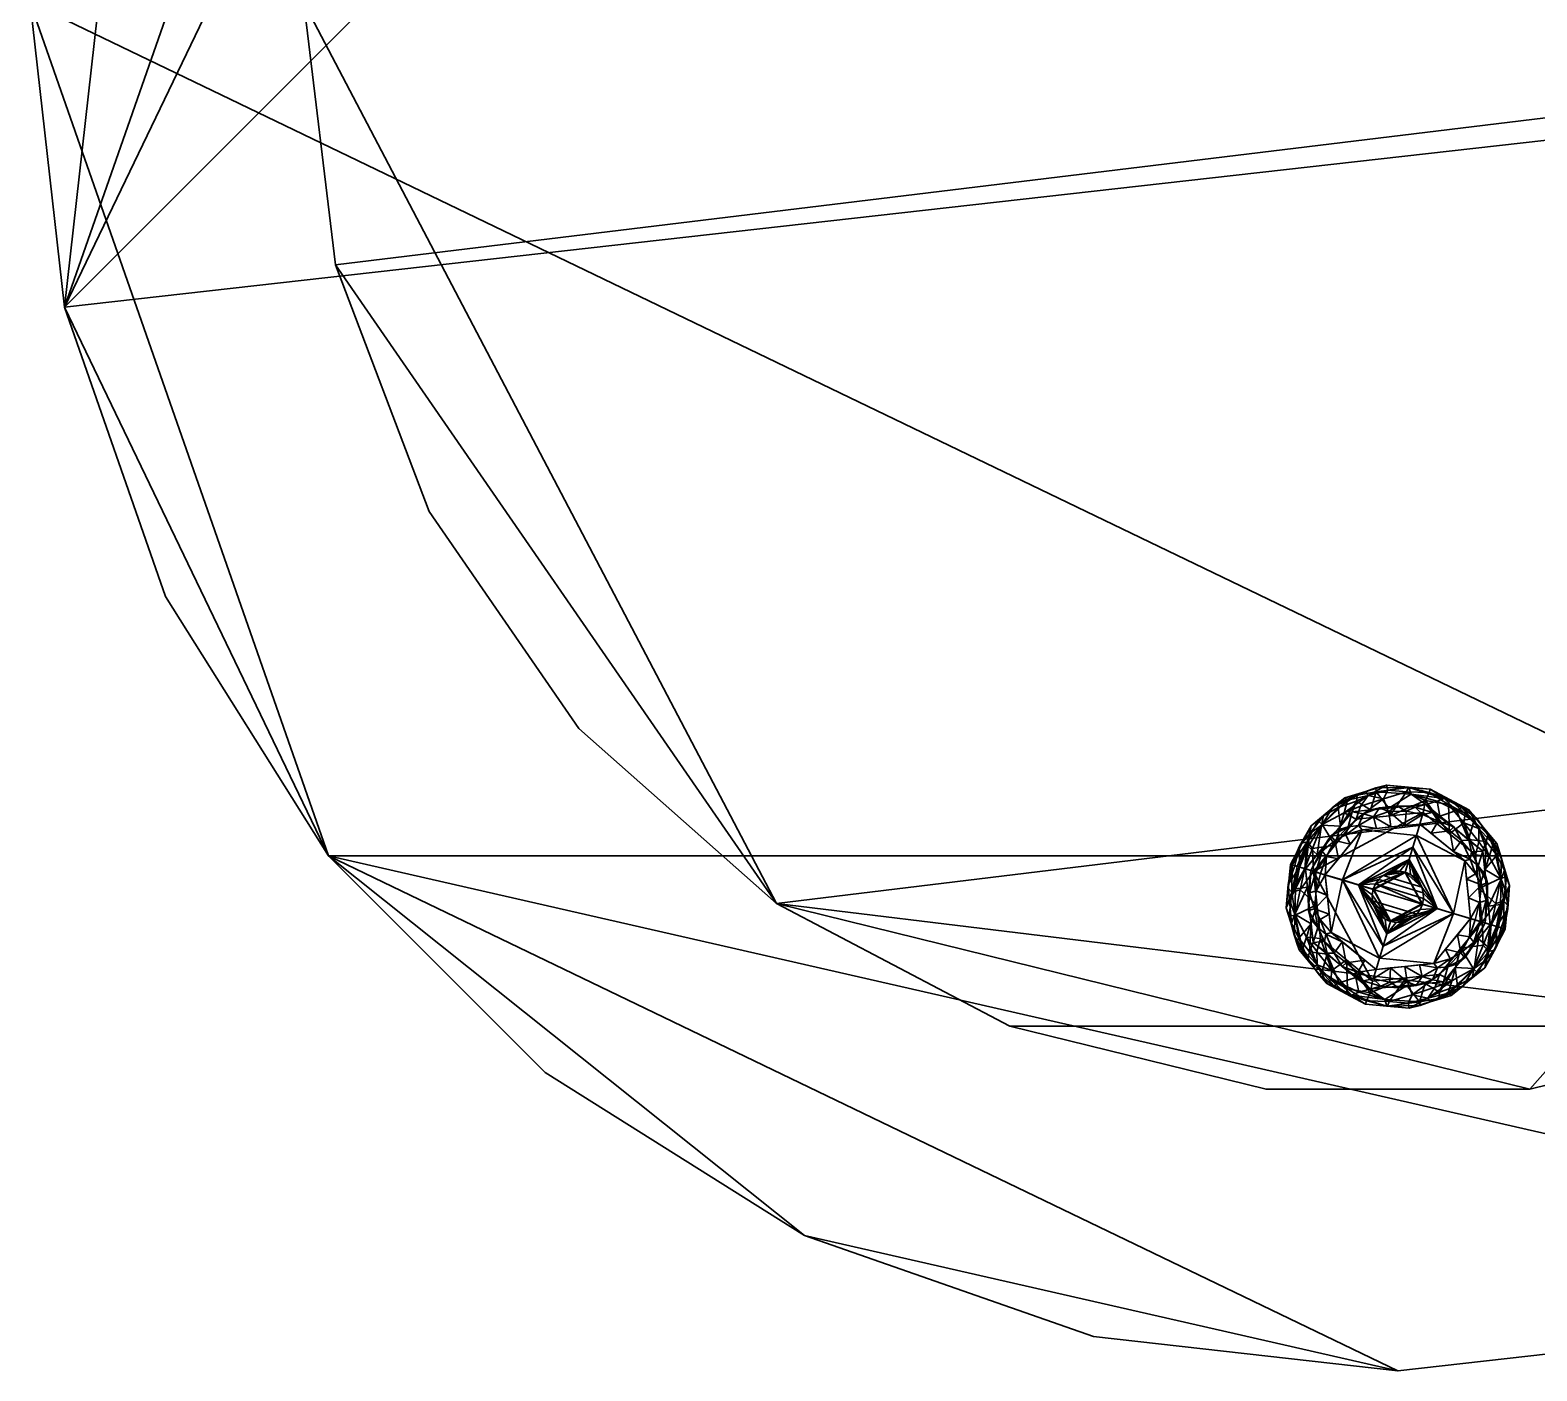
# Model space of a CAD drawing. Header units: millimetres. Extents: x -250 to 250, y -250 to 250.
# Drawn here: x -250 to 25.4, y -250 to -5 of the extents above; entities that cross this region are included whole.
import ezdxf

# ---------------------------------------------------------------- set-up
doc = ezdxf.new("R2010")
doc.units = ezdxf.units.MM
doc.layers.add('I-FURN-PNLS', color=7, linetype='Continuous', lineweight=30)

msp = doc.modelspace()

# ---------------------------------------------------------------- meshes
at = {"layer": 'I-FURN-PNLS', "color": 253, "true_color": 0xbca791}
mesh = msp.add_polyface(dxfattribs=at)
corners = [(-250, 0, 600.09), (-243.73, -55.63, 600.09), (-225.24, -108.47, 600.09), (-195.46, -155.87, 600.09), (-155.87, -195.46, 600.09), (-108.47, -225.24, 600.09), (-55.63, -243.73, 600.09), (0, -250, 600.09), (55.63, -243.73, 600.09), (108.47, -225.24, 600.09), (155.87, -195.46, 600.09), (195.46, -155.87, 600.09), (225.24, -108.47, 600.09), (243.73, -55.63, 600.09), (250, 0, 600.09), (243.73, 55.63, 600.09), (225.24, 108.47, 600.09), (195.46, 155.87, 600.09), (155.87, 195.46, 600.09), (108.47, 225.24, 600.09), (55.63, 243.73, 600.09), (0, 250, 600.09), (-55.63, 243.73, 600.09), (-108.47, 225.24, 600.09), (-155.87, 195.46, 600.09), (-195.46, 155.87, 600.09), (-225.24, 108.47, 600.09), (-243.73, 55.63, 600.09)]
mesh.append_faces([[corners[k] for k in face] for face in [(26, 1, 24, 25), (24, 1, 23)]], dxfattribs={"vtx0": -1, "vtx1": -1, "color": 253})
mesh.append_faces([[corners[k] for k in face] for face in [(3, 11, 14, 1)]], dxfattribs={"vtx0": -1, "vtx1": -1, "vtx2": -1, "vtx3": -1, "color": 253})
mesh.append_faces([[corners[k] for k in face] for face in [(23, 1, 20, 21)]], dxfattribs={"vtx0": -1, "vtx1": -1, "vtx3": -1, "color": 253})
mesh.append_faces([[corners[k] for k in face] for face in [(1, 14, 15, 20)]], dxfattribs={"vtx0": -1, "vtx2": -1, "vtx3": -1, "color": 253})
mesh.append_faces([[corners[k] for k in face] for face in [(3, 9, 10, 11)]], dxfattribs={"vtx0": -1, "vtx3": -1, "color": 253})
mesh.append_faces([[corners[k] for k in face] for face in [(4, 5, 3)]], dxfattribs={"vtx1": -1, "color": 253})
mesh.append_faces([[corners[k] for k in face] for face in [(12, 13, 14, 11), (1, 2, 3), (18, 19, 20, 17), (21, 22, 23)]], dxfattribs={"vtx2": -1, "color": 253})
mesh.append_faces([[corners[k] for k in face] for face in [(7, 8, 9, 3), (5, 6, 7, 3), (15, 16, 17, 20)]], dxfattribs={"vtx2": -1, "vtx3": -1, "color": 253})
mesh.append_faces([[corners[k] for k in face] for face in [(26, 27, 0, 1)]], dxfattribs={"vtx3": -1, "color": 253})
mesh = msp.add_polyface(dxfattribs=at)
corners = [(-250, 0, 575.09), (-243.73, 55.63, 575.09), (-225.24, 108.47, 575.09), (-195.46, 155.87, 575.09), (-155.87, 195.46, 575.09), (-108.47, 225.24, 575.09), (-55.63, 243.73, 575.09), (0, 250, 575.09), (55.63, 243.73, 575.09), (108.47, 225.24, 575.09), (155.87, 195.46, 575.09), (195.46, 155.87, 575.09), (225.24, 108.47, 575.09), (243.73, 55.63, 575.09), (250, 0, 575.09), (243.73, -55.63, 575.09), (225.24, -108.47, 575.09), (195.46, -155.87, 575.09), (155.87, -195.46, 575.09), (108.47, -225.24, 575.09), (55.63, -243.73, 575.09), (0, -250, 575.09), (-55.63, -243.73, 575.09), (-108.47, -225.24, 575.09), (-155.87, -195.46, 575.09), (-195.46, -155.87, 575.09), (-225.24, -108.47, 575.09), (-243.73, -55.63, 575.09)]
mesh.append_faces([[corners[k] for k in face] for face in [(11, 8, 9, 10)]], dxfattribs={"vtx0": -1, "color": 253})
mesh.append_faces([[corners[k] for k in face] for face in [(8, 13, 0, 2)]], dxfattribs={"vtx0": -1, "vtx1": -1, "vtx2": -1, "vtx3": -1, "color": 253})
mesh.append_faces([[corners[k] for k in face] for face in [(25, 0, 18, 19)]], dxfattribs={"vtx0": -1, "vtx1": -1, "vtx3": -1, "color": 253})
mesh.append_faces([[corners[k] for k in face] for face in [(5, 7, 8, 4)]], dxfattribs={"vtx0": -1, "vtx2": -1, "color": 253})
mesh.append_faces([[corners[k] for k in face] for face in [(13, 14, 0)]], dxfattribs={"vtx1": -1, "vtx2": -1, "color": 253})
mesh.append_faces([[corners[k] for k in face] for face in [(17, 18, 0, 14)]], dxfattribs={"vtx1": -1, "vtx2": -1, "vtx3": -1, "color": 253})
mesh.append_faces([[corners[k] for k in face] for face in [(5, 6, 7), (0, 1, 2), (26, 27, 0, 25), (21, 22, 23)]], dxfattribs={"vtx2": -1, "color": 253})
mesh.append_faces([[corners[k] for k in face] for face in [(11, 12, 13, 8), (2, 3, 4, 8), (19, 20, 21, 25), (23, 24, 25, 21)]], dxfattribs={"vtx2": -1, "vtx3": -1, "color": 253})
mesh.append_faces([[corners[k] for k in face] for face in [(14, 15, 16, 17)]], dxfattribs={"vtx3": -1, "color": 253})
at = {"layer": 'I-FURN-PNLS', "color": 250, "true_color": 0x1d1d1d}
mesh = msp.add_polyface(dxfattribs=at)
corners = [(-200, 0, 23.84), (-194.19, -47.86, 23.84), (-177.09, -92.94, 23.84), (-149.7, -132.62, 23.84), (-113.61, -164.6, 23.84), (-70.92, -187, 23.84), (-24.11, -198.54, 23.84), (24.11, -198.54, 23.84), (70.92, -187, 23.84), (113.61, -164.6, 23.84), (149.7, -132.62, 23.84), (177.09, -92.94, 23.84), (194.19, -47.86, 23.84), (200, 0, 23.84), (194.19, 47.86, 23.84), (177.09, 92.94, 23.84), (149.7, 132.62, 23.84), (113.61, 164.6, 23.84), (70.92, 187, 23.84), (24.11, 198.54, 23.84), (-24.11, 198.54, 23.84), (-70.92, 187, 23.84), (-113.61, 164.6, 23.84), (-149.7, 132.62, 23.84), (-177.09, 92.94, 23.84), (-194.19, 47.86, 23.84)]
mesh.append_faces([[corners[k] for k in face] for face in [(14, 0, 13)]], dxfattribs={"vtx0": -1, "vtx1": -1, "color": 250})
mesh.append_faces([[corners[k] for k in face] for face in [(4, 10, 13, 0), (0, 14, 17, 23)]], dxfattribs={"vtx0": -1, "vtx1": -1, "vtx2": -1, "vtx3": -1, "color": 250})
mesh.append_faces([[corners[k] for k in face] for face in [(8, 4, 5), (4, 0, 1), (17, 20, 21)]], dxfattribs={"vtx0": -1, "vtx2": -1, "color": 250})
mesh.append_faces([[corners[k] for k in face] for face in [(3, 4, 1, 2)]], dxfattribs={"vtx1": -1, "color": 250})
mesh.append_faces([[corners[k] for k in face] for face in [(11, 12, 13, 10), (24, 25, 0, 23)]], dxfattribs={"vtx2": -1, "color": 250})
mesh.append_faces([[corners[k] for k in face] for face in [(8, 9, 10, 4), (21, 22, 23, 17)]], dxfattribs={"vtx2": -1, "vtx3": -1, "color": 250})
mesh.append_faces([[corners[k] for k in face] for face in [(5, 6, 7, 8), (14, 15, 16, 17), (17, 18, 19, 20)]], dxfattribs={"vtx3": -1, "color": 250})
mesh = msp.add_polyface(dxfattribs=at)
corners = [(-200, 0, 13.84), (-194.19, 47.86, 13.84), (-177.09, 92.94, 13.84), (-149.7, 132.62, 13.84), (-113.61, 164.6, 13.84), (-70.92, 187, 13.84), (-24.11, 198.54, 13.84), (24.11, 198.54, 13.84), (70.92, 187, 13.84), (113.61, 164.6, 13.84), (149.7, 132.62, 13.84), (177.09, 92.94, 13.84), (194.19, 47.86, 13.84), (200, 0, 13.84), (194.19, -47.86, 13.84), (177.09, -92.94, 13.84), (149.7, -132.62, 13.84), (113.61, -164.6, 13.84), (70.92, -187, 13.84), (24.11, -198.54, 13.84), (-24.11, -198.54, 13.84), (-70.92, -187, 13.84), (-113.61, -164.6, 13.84), (-149.7, -132.62, 13.84), (-177.09, -92.94, 13.84), (-194.19, -47.86, 13.84)]
mesh.append_faces([[corners[k] for k in face] for face in [(5, 3, 4)]], dxfattribs={"vtx0": -1, "color": 250})
mesh.append_faces([[corners[k] for k in face] for face in [(9, 12, 0, 3), (19, 22, 25, 13)]], dxfattribs={"vtx0": -1, "vtx1": -1, "vtx2": -1, "vtx3": -1, "color": 250})
mesh.append_faces([[corners[k] for k in face] for face in [(0, 12, 13, 25), (13, 18, 19)]], dxfattribs={"vtx0": -1, "vtx2": -1, "color": 250})
mesh.append_faces([[corners[k] for k in face] for face in [(2, 3, 0, 1)]], dxfattribs={"vtx1": -1, "color": 250})
mesh.append_faces([[corners[k] for k in face] for face in [(5, 6, 9, 3)]], dxfattribs={"vtx1": -1, "vtx2": -1, "vtx3": -1, "color": 250})
mesh.append_faces([[corners[k] for k in face] for face in [(7, 8, 9, 6), (10, 11, 12, 9), (23, 24, 25, 22)]], dxfattribs={"vtx2": -1, "color": 250})
mesh.append_faces([[corners[k] for k in face] for face in [(16, 17, 18, 13)]], dxfattribs={"vtx2": -1, "vtx3": -1, "color": 250})
mesh.append_faces([[corners[k] for k in face] for face in [(13, 14, 15, 16), (19, 20, 21, 22)]], dxfattribs={"vtx3": -1, "color": 250})
at = {"layer": 'I-FURN-PNLS', "color": 253, "true_color": 0xbca791}
mesh = msp.add_polyface(dxfattribs=at)
corners = [(250, 0, 600.09), (243.73, -55.63, 600.09), (225.24, -108.47, 600.09), (195.46, -155.87, 600.09), (155.87, -195.46, 600.09), (108.47, -225.24, 600.09), (55.63, -243.73, 600.09), (0, -250, 600.09), (-55.63, -243.73, 600.09), (-108.47, -225.24, 600.09), (-155.87, -195.46, 600.09), (-195.46, -155.87, 600.09), (-225.24, -108.47, 600.09), (-243.73, -55.63, 600.09), (-250, 0, 600.09), (-250, 0, 575.09), (-243.73, -55.63, 575.09), (-225.24, -108.47, 575.09), (-195.46, -155.87, 575.09), (-155.87, -195.46, 575.09), (-108.47, -225.24, 575.09), (-55.63, -243.73, 575.09), (0, -250, 575.09), (55.63, -243.73, 575.09), (108.47, -225.24, 575.09), (155.87, -195.46, 575.09), (195.46, -155.87, 575.09), (225.24, -108.47, 575.09), (243.73, -55.63, 575.09), (250, 0, 575.09)]
mesh.append_faces([[corners[k] for k in face] for face in [(1, 28, 29, 0)]], dxfattribs={"vtx0": -1, "color": 253})
mesh.append_faces([[corners[k] for k in face] for face in [(2, 27, 28, 1), (3, 26, 27, 2), (4, 25, 26, 3)]], dxfattribs={"vtx0": -1, "vtx2": -1, "color": 253})
mesh.append_faces([[corners[k] for k in face] for face in [(15, 16, 13, 14)]], dxfattribs={"vtx1": -1, "color": 253})
mesh.append_faces([[corners[k] for k in face] for face in [(16, 17, 12, 13), (18, 19, 10, 11), (19, 20, 9, 10), (17, 18, 11, 12), (20, 21, 8, 9), (7, 8, 21, 22), (22, 23, 6, 7), (4, 5, 24, 25), (5, 6, 23, 24)]], dxfattribs={"vtx1": -1, "vtx3": -1, "color": 253})
at = {"layer": 'I-FURN-PNLS', "color": 250, "true_color": 0x1d1d1d}
mesh = msp.add_polyface(dxfattribs=at)
corners = [(200, 0, 23.84), (194.19, -47.86, 23.84), (177.09, -92.94, 23.84), (149.7, -132.62, 23.84), (113.61, -164.6, 23.84), (70.92, -187, 23.84), (24.11, -198.54, 23.84), (-24.11, -198.54, 23.84), (-70.92, -187, 23.84), (-113.61, -164.6, 23.84), (-149.7, -132.62, 23.84), (-177.09, -92.94, 23.84), (-194.19, -47.86, 23.84), (-200, 0, 23.84), (-200, 0, 13.84), (-194.19, -47.86, 13.84), (-177.09, -92.94, 13.84), (-149.7, -132.62, 13.84), (-113.61, -164.6, 13.84), (-70.92, -187, 13.84), (-24.11, -198.54, 13.84), (24.11, -198.54, 13.84), (70.92, -187, 13.84), (113.61, -164.6, 13.84), (149.7, -132.62, 13.84), (177.09, -92.94, 13.84), (194.19, -47.86, 13.84), (200, 0, 13.84)]
mesh.append_faces([[corners[k] for k in face] for face in [(1, 26, 27, 0)]], dxfattribs={"vtx0": -1, "color": 250})
mesh.append_faces([[corners[k] for k in face] for face in [(14, 15, 12, 13)]], dxfattribs={"vtx1": -1, "color": 250})
mesh.append_faces([[corners[k] for k in face] for face in [(15, 16, 11, 12), (17, 18, 9, 10), (18, 19, 8, 9), (16, 17, 10, 11), (19, 20, 7, 8), (6, 7, 20, 21), (21, 22, 5, 6), (22, 23, 4, 5), (25, 26, 1, 2), (23, 24, 3, 4), (24, 25, 2, 3)]], dxfattribs={"vtx1": -1, "vtx3": -1, "color": 250})
at = {"layer": 'I-FURN-PNLS', "color": 250, "true_color": 0x191919}
mesh = msp.add_polyface(dxfattribs=at)
corners = [(-15.42, -158.72, -0.13), (-17.03, -158.23, 0.2), (-18.4, -157.82, 1.16), (-19.31, -157.55, 2.58), (-19.63, -157.45, 4.27), (-15.88, -150.39, 4.27), (-9.71, -145.3, 4.27), (-2.06, -142.96, 4.27), (5.91, -143.73, 4.27), (12.97, -147.48, 4.27), (18.06, -153.65, 4.27), (20.4, -161.3, 4.27), (19.63, -169.26, 4.27), (19.31, -169.17, 2.58), (18.4, -168.89, 1.16), (17.03, -168.48, 0.2), (15.42, -167.99, -0.13), (14.18, -155.73, -0.13), (4.64, -147.94, -0.13), (-7.62, -149.18, -0.13), (-13.82, -150.18, 1.04), (18.8, -159.99, 1.04), (-17.58, -153.59, 4.27), (20.05, -164.91, 4.27), (-16.61, -153.34, 1.35), (19.38, -164.17, 1.35), (1.59, -144.21, 1.16), (9.24, -146.51, 1.16), (-5.45, -144.83, 1.26), (14.77, -150.91, 1.26), (-15.61, -154.54, 0.27), (-11.52, -153.95, -0.13), (17.89, -164.61, 0.27), (14.8, -161.86, -0.13), (-9.85, -148.01, 0.42), (-9.21, -145.72, 2.04), (-12.79, -147.84, 4.27), (-14.61, -149.44, 2.61), (-5.88, -144.13, 4.27), (-11.95, -147.07, 2.66), (16.68, -156, 0.42), (17.41, -153.73, 2.04), (19.23, -157.48, 4.27), (19.86, -159.81, 2.61), (15.51, -150.57, 4.27), (18.95, -156.37, 2.66), (-1.49, -148.56, -0.13), (9.41, -151.84, -0.13), (1.92, -143.34, 4.27), (9.44, -145.6, 4.27), (5.73, -144.31, 2.03), (5.05, -145.79, 0.44), (-6.82, -146.82, 0.25), (-2.63, -145.45, 0.35), (-1.86, -143.9, 1.53), (14.81, -153.33, 0.25), (12.07, -149.87, 0.35), (12.28, -148.16, 1.53)]
mesh.append_faces([[corners[k] for k in face] for face in [(5, 24, 22), (8, 50, 48), (1, 30, 0), (47, 56, 17), (17, 40, 33), (36, 37, 5), (7, 28, 38), (42, 45, 10), (46, 51, 18), (49, 50, 8), (9, 57, 49)]], dxfattribs={"vtx0": -1, "vtx1": -1, "color": 250})
mesh.append_faces([[corners[k] for k in face] for face in [(29, 44, 41), (32, 21, 25), (42, 43, 45), (24, 30, 1), (28, 34, 35), (27, 51, 50), (3, 22, 24), (30, 24, 20), (40, 29, 41), (37, 20, 24), (27, 47, 51), (19, 34, 52), (32, 33, 21), (23, 13, 25), (17, 56, 55), (50, 49, 27), (35, 38, 28), (30, 20, 31), (27, 49, 57), (25, 15, 32), (43, 21, 45), (28, 53, 52), (34, 20, 35), (53, 28, 54), (40, 17, 55), (34, 31, 20), (37, 39, 20), (39, 37, 36), (5, 37, 24), (35, 20, 39), (35, 39, 6), (40, 21, 33), (40, 41, 21), (11, 25, 43), (10, 45, 41), (21, 43, 25), (41, 45, 21), (52, 53, 19), (26, 48, 50), (57, 56, 27), (26, 50, 51), (26, 51, 46), (52, 34, 28), (53, 26, 46), (26, 53, 54), (26, 54, 48), (54, 28, 7), (55, 29, 40), (56, 29, 55), (29, 56, 57), (56, 47, 27), (57, 9, 29)]], dxfattribs={"vtx0": -1, "vtx1": -1, "vtx2": -1, "color": 250})
mesh.append_faces([[corners[k] for k in face] for face in [(25, 14, 15), (32, 15, 16), (39, 36, 6), (32, 16, 33), (35, 6, 38), (29, 9, 44)]], dxfattribs={"vtx0": -1, "vtx2": -1, "color": 250})
mesh.append_faces([[corners[k] for k in face] for face in [(2, 3, 24), (13, 14, 25), (7, 48, 54), (1, 2, 24), (11, 23, 25), (31, 0, 30), (19, 31, 34), (42, 11, 43), (44, 10, 41), (47, 18, 51), (46, 19, 53)]], dxfattribs={"vtx1": -1, "vtx2": -1, "color": 250})
mesh.append_faces([[corners[k] for k in face] for face in [(23, 12, 13), (3, 4, 22)]], dxfattribs={"vtx2": -1, "color": 250})
mesh = msp.add_polyface(dxfattribs=at)
corners = [(-19.63, -157.45, 4.27), (-19.44, -157.51, 5.59), (-18.87, -157.68, 6.78), (-17.99, -157.94, 7.75), (-16.88, -158.28, 8.39), (-8.34, -147.83, 8.39), (5.08, -146.48, 8.39), (15.52, -155.01, 8.39), (16.88, -168.43, 8.39), (17.99, -168.77, 7.75), (18.87, -169.03, 6.78), (19.44, -169.2, 5.59), (19.63, -169.26, 4.27), (20.4, -161.3, 4.27), (18.06, -153.65, 4.27), (12.97, -147.48, 4.27), (5.91, -143.73, 4.27), (-2.06, -142.96, 4.27), (-9.71, -145.3, 4.27), (-15.88, -150.39, 4.27), (-12.61, -153.06, 8.39), (16.2, -161.72, 8.39), (-16.13, -151.83, 6.6), (19.81, -162.65, 6.6), (-17.58, -153.59, 4.27), (20.05, -164.91, 4.27), (-17.96, -154.14, 5.9), (20.06, -165.58, 5.9), (-10.91, -147.04, 6.9), (18.1, -155.77, 6.9), (-16.41, -154.2, 7.75), (-13.96, -150.27, 7.45), (18.74, -164.78, 7.75), (18.86, -160.14, 7.45), (-3.97, -144.17, 6.94), (13.89, -149.54, 6.94), (-13.58, -148.6, 6.19), (19.47, -158.54, 6.19), (-10.87, -146.22, 5.61), (-5.88, -144.13, 4.27), (-7.45, -144.77, 6.26), (-12.79, -147.84, 4.27), (-7.57, -145.91, 7.56), (18.52, -155.06, 5.61), (15.51, -150.57, 4.27), (16.47, -151.97, 6.26), (19.23, -157.48, 4.27), (16.14, -153.29, 7.55), (15.86, -158.37, 8.39), (-4.05, -143.47, 5.59), (2, -143.38, 6.15), (8.45, -145.4, 6.58), (14.35, -149, 5.59), (9.44, -145.6, 4.27), (11.67, -147.06, 6.22), (-1.63, -147.16, 8.39), (-4.99, -147.49, 8.39), (10.3, -150.75, 8.39), (10.72, -147.63, 7.55), (12.91, -152.88, 8.39), (7.16, -145.92, 7.71), (2.42, -144.6, 7.65), (7.69, -148.61, 8.39), (-14.74, -155.67, 8.39), (16.54, -165.08, 8.39), (-10.48, -150.44, 8.39), (1.92, -143.34, 4.27), (1.72, -146.82, 8.39)]
mesh.append_faces([[corners[k] for k in face] for face in [(4, 30, 3), (10, 27, 9), (24, 26, 19), (2, 26, 1), (53, 54, 15), (19, 36, 41), (44, 45, 14), (15, 52, 44), (55, 34, 56)]], dxfattribs={"vtx0": -1, "vtx1": -1, "color": 250})
mesh.append_faces([[corners[k] for k in face] for face in [(23, 27, 13), (19, 26, 22), (26, 24, 1), (22, 30, 31), (36, 31, 28), (42, 40, 28), (40, 38, 28), (49, 34, 50), (27, 11, 25), (43, 45, 29), (33, 23, 37), (3, 30, 22), (32, 23, 33), (45, 47, 29), (28, 38, 36), (26, 3, 22), (23, 9, 27), (23, 32, 9), (30, 63, 31), (31, 36, 22), (37, 46, 43), (28, 65, 42), (47, 45, 35), (37, 29, 33), (64, 32, 33), (47, 48, 29), (49, 50, 17), (51, 50, 61), (16, 50, 51), (36, 19, 22), (38, 41, 36), (29, 37, 43), (37, 23, 13), (54, 51, 58), (40, 42, 34), (38, 40, 18), (49, 40, 34), (52, 45, 44), (35, 45, 52), (14, 45, 43), (29, 48, 33), (51, 60, 58), (40, 49, 39), (52, 15, 54), (60, 51, 61), (54, 58, 35), (42, 56, 34), (35, 52, 54), (51, 54, 53), (50, 34, 61), (59, 47, 35), (60, 62, 58), (59, 35, 58), (61, 6, 60), (55, 61, 34), (28, 31, 65)]], dxfattribs={"vtx0": -1, "vtx1": -1, "vtx2": -1, "color": 250})
mesh.append_faces([[corners[k] for k in face] for face in [(40, 39, 18), (26, 2, 3), (38, 18, 41), (42, 65, 5), (37, 13, 46), (42, 5, 56), (60, 6, 62), (30, 4, 63)]], dxfattribs={"vtx0": -1, "vtx2": -1, "color": 250})
mesh.append_faces([[corners[k] for k in face] for face in [(8, 9, 32), (20, 65, 31, 63), (10, 11, 27), (7, 48, 47), (25, 13, 27), (64, 8, 32), (21, 64, 33, 48), (57, 59, 58, 62), (17, 39, 49), (46, 14, 43), (66, 17, 50, 16), (53, 16, 51), (59, 7, 47), (67, 6, 61, 55)]], dxfattribs={"vtx1": -1, "vtx2": -1, "color": 250})
mesh.append_faces([[corners[k] for k in face] for face in [(24, 0, 1), (11, 12, 25)]], dxfattribs={"vtx2": -1, "color": 250})
mesh = msp.add_polyface(dxfattribs=at)
corners = [(16.88, -168.43, 8.39), (15.52, -155.01, 8.39), (5.08, -146.48, 8.39), (-8.34, -147.83, 8.39), (-16.88, -158.28, 8.39), (-15.94, -158.56, 8.78), (-15.03, -158.83, 9.22), (-14.14, -159.1, 9.71), (-13.28, -159.36, 10.25), (-6.56, -151.14, 10.25), (3.99, -150.08, 10.25), (12.21, -156.79, 10.25), (13.28, -167.35, 10.25), (14.14, -167.61, 9.71), (15.03, -167.88, 9.22), (15.94, -168.15, 8.78), (-10.86, -156.41, 10.25), (12.89, -163.56, 10.25), (-13.81, -154.53, 8.39), (16.39, -163.61, 8.39), (-13.86, -155.03, 9), (16.15, -164.05, 9), (-11.08, -151.18, 8.39), (-9.11, -150.57, 9.22), (-1.28, -150.61, 10.25), (-1.63, -147.16, 8.39), (15.96, -159.31, 8.39), (14.65, -157.72, 9.22), (8.1, -153.44, 10.25), (10.3, -150.75, 8.39), (1.5, -147.73, 9.22), (7.34, -149.54, 9.25), (11.64, -153.06, 9.3), (-4.46, -148.76, 9.45), (-13.06, -156.02, 9.6), (-8.71, -153.78, 10.25), (-11.53, -153.11, 9.36), (-12.26, -152.21, 8.82), (-9.53, -152.03, 9.69), (-7.22, -150.37, 9.66), (14.94, -164.44, 9.6), (12.55, -160.17, 10.25), (15.27, -161.17, 9.36), (16.37, -160.83, 8.82), (14.2, -159.17, 9.69), (13.19, -156.51, 9.66), (13.44, -155.15, 9.2), (12.91, -152.88, 8.39), (12.94, -153.04, 8.83), (10.21, -150.6, 8.92), (7.69, -148.61, 8.39), (6.33, -147.98, 8.79), (3.15, -147, 8.78), (-0.17, -146.73, 8.79), (-4.99, -147.49, 8.39), (-6.32, -148.2, 8.88), (-1.67, -147.8, 9.25), (1.72, -146.82, 8.39), (4.52, -148.33, 9.22), (-3.34, -147.13, 8.82), (9.46, -151.29, 9.41), (1.35, -150.35, 10.25), (6.05, -151.76, 10.25), (10.16, -155.11, 10.25), (-3.92, -150.88, 10.25)]
mesh.append_faces([[corners[k] for k in face] for face in [(5, 18, 4)]], dxfattribs={"vtx0": -1, "color": 250})
mesh.append_faces([[corners[k] for k in face] for face in [(35, 36, 16), (15, 21, 14), (18, 37, 22), (9, 38, 35), (14, 40, 13), (11, 45, 63), (64, 39, 9)]], dxfattribs={"vtx0": -1, "vtx1": -1, "color": 250})
mesh.append_faces([[corners[k] for k in face] for face in [(21, 42, 40), (30, 58, 52), (36, 37, 20), (18, 20, 37), (42, 43, 27), (38, 39, 23), (14, 21, 40), (58, 10, 31), (15, 19, 21), (5, 20, 18), (51, 31, 49), (39, 64, 33), (39, 55, 23), (45, 11, 44), (36, 20, 34), (49, 32, 48), (49, 60, 32), (51, 49, 50), (45, 46, 32), (53, 30, 52), (38, 23, 36), (6, 34, 20), (36, 34, 16), (38, 9, 39), (37, 23, 22), (23, 37, 36), (36, 35, 38), (55, 39, 33), (43, 42, 21), (40, 42, 17), (44, 42, 27), (19, 43, 21), (27, 43, 26), (44, 27, 45), (41, 42, 44), (46, 45, 27), (45, 32, 63), (27, 1, 46), (49, 31, 60), (46, 48, 32), (1, 48, 46), (48, 29, 49), (52, 51, 2), (58, 31, 51), (57, 53, 52), (56, 30, 53), (33, 59, 55), (23, 55, 3), (33, 56, 59), (56, 53, 59), (24, 56, 33), (52, 58, 51), (56, 61, 30), (25, 59, 53), (54, 55, 59), (61, 58, 30), (62, 60, 31), (60, 63, 32)]], dxfattribs={"vtx0": -1, "vtx1": -1, "vtx2": -1, "color": 250})
mesh.append_faces([[corners[k] for k in face] for face in [(40, 17, 12), (20, 5, 6), (34, 6, 7), (49, 29, 50), (53, 57, 25), (52, 2, 57), (31, 10, 62)]], dxfattribs={"vtx0": -1, "vtx2": -1, "color": 250})
mesh.append_faces([[corners[k] for k in face] for face in [(48, 1, 47, 29), (60, 62, 28, 63)]], dxfattribs={"vtx0": -1, "vtx3": -1, "color": 250})
mesh.append_faces([[corners[k] for k in face] for face in [(8, 16, 34), (26, 1, 27), (12, 13, 40), (19, 26, 43), (3, 22, 23), (7, 8, 34), (61, 10, 58), (41, 17, 42), (25, 54, 59), (24, 61, 56), (11, 41, 44), (50, 2, 51), (54, 3, 55), (64, 24, 33)]], dxfattribs={"vtx1": -1, "vtx2": -1, "color": 250})
mesh.append_faces([[corners[k] for k in face] for face in [(15, 0, 19)]], dxfattribs={"vtx2": -1, "color": 250})
mesh = msp.add_polyface(dxfattribs=at)
corners = [(-15.42, -158.72, -0.13), (-7.62, -149.18, -0.13), (4.64, -147.94, -0.13), (14.18, -155.73, -0.13), (15.42, -167.99, -0.13), (7.62, -177.54, -0.13), (-4.64, -178.77, -0.13), (-14.18, -170.98, -0.13)]
mesh.append_faces([[corners[k] for k in face] for face in [(0, 6, 7)]], dxfattribs={"vtx0": -1, "color": 250})
mesh.append_faces([[corners[k] for k in face] for face in [(1, 2, 0)]], dxfattribs={"vtx1": -1, "color": 250})
mesh.append_faces([[corners[k] for k in face] for face in [(4, 5, 6, 0), (2, 3, 4, 0)]], dxfattribs={"vtx2": -1, "vtx3": -1, "color": 250})
mesh = msp.add_polyface(dxfattribs=at)
corners = [(3.99, -150.08, 10.25), (-6.56, -151.14, 10.25), (-13.28, -159.36, 10.25), (-12.21, -169.92, 10.25), (-3.99, -176.63, 10.25), (-3.37, -174.57, 11.47), (-2.72, -172.41, 12.48), (-2.05, -170.16, 13.27), (-1.35, -167.86, 13.84), (-2.32, -167.44, 13.84), (-3.17, -166.82, 13.84), (-3.86, -166.03, 13.84), (-4.36, -165.1, 13.84), (-4.64, -164.09, 13.84), (-4.69, -163.04, 13.84), (-4.5, -162, 13.84), (-4.09, -161.03, 13.84), (-3.47, -160.18, 13.84), (-2.67, -159.49, 13.84), (-1.75, -158.99, 13.84), (-0.73, -158.71, 13.84), (0.32, -158.67, 13.84), (1.35, -158.86, 13.84), (2.05, -156.55, 13.27), (2.72, -154.3, 12.48), (3.37, -152.14, 11.47), (-10.15, -160.3, 12), (-7.2, -161.19, 13.15)]
mesh.append_faces([[corners[k] for k in face] for face in [(23, 21, 22)]], dxfattribs={"vtx0": -1, "color": 250})
mesh.append_faces([[corners[k] for k in face] for face in [(6, 26, 5), (3, 26, 2), (7, 27, 6), (13, 27, 12), (25, 26, 24), (11, 7, 10), (15, 27, 14), (17, 27, 16), (18, 27, 17), (21, 23, 20), (19, 23, 18)]], dxfattribs={"vtx0": -1, "vtx1": -1, "color": 250})
mesh.append_faces([[corners[k] for k in face] for face in [(26, 6, 27), (3, 5, 26), (26, 27, 24), (12, 27, 7), (27, 18, 23), (26, 25, 1)]], dxfattribs={"vtx0": -1, "vtx1": -1, "vtx2": -1, "color": 250})
mesh.append_faces([[corners[k] for k in face] for face in [(27, 13, 14), (7, 9, 10), (7, 11, 12), (26, 1, 2), (23, 19, 20)]], dxfattribs={"vtx0": -1, "vtx2": -1, "color": 250})
mesh.append_faces([[corners[k] for k in face] for face in [(4, 5, 3), (0, 1, 25)]], dxfattribs={"vtx1": -1, "color": 250})
mesh.append_faces([[corners[k] for k in face] for face in [(23, 24, 27), (15, 16, 27)]], dxfattribs={"vtx1": -1, "vtx2": -1, "color": 250})
mesh.append_faces([[corners[k] for k in face] for face in [(7, 8, 9)]], dxfattribs={"vtx2": -1, "color": 250})
mesh = msp.add_polyface(dxfattribs=at)
corners = [(1.35, -158.86, 13.84), (2.32, -159.27, 13.84), (3.17, -159.89, 13.84), (3.86, -160.68, 13.84), (4.36, -161.61, 13.84), (4.64, -162.62, 13.84), (4.69, -163.68, 13.84), (4.5, -164.71, 13.84), (4.09, -165.68, 13.84), (3.47, -166.53, 13.84), (2.67, -167.22, 13.84), (1.75, -167.72, 13.84), (0.73, -168, 13.84), (-0.32, -168.05, 13.84), (-1.35, -167.86, 13.84), (-2.05, -170.16, 13.27), (-2.72, -172.41, 12.48), (-3.37, -174.57, 11.47), (-3.99, -176.63, 10.25), (6.56, -175.57, 10.25), (13.28, -167.35, 10.25), (12.21, -156.79, 10.25), (3.99, -150.08, 10.25), (3.37, -152.14, 11.47), (2.72, -154.3, 12.48), (2.05, -156.55, 13.27), (10.15, -166.41, 12), (7.2, -165.52, 13.15)]
mesh.append_faces([[corners[k] for k in face] for face in [(15, 13, 14)]], dxfattribs={"vtx0": -1, "color": 250})
mesh.append_faces([[corners[k] for k in face] for face in [(7, 27, 6), (24, 26, 23), (21, 26, 20), (5, 27, 4), (3, 25, 2), (9, 27, 8), (10, 27, 9), (25, 27, 24), (13, 15, 12), (11, 15, 10), (20, 26, 19)]], dxfattribs={"vtx0": -1, "vtx1": -1, "color": 250})
mesh.append_faces([[corners[k] for k in face] for face in [(24, 27, 26), (27, 25, 4), (17, 19, 26), (27, 10, 15), (26, 27, 16), (26, 21, 23)]], dxfattribs={"vtx0": -1, "vtx1": -1, "vtx2": -1, "color": 250})
mesh.append_faces([[corners[k] for k in face] for face in [(27, 5, 6), (25, 1, 2), (25, 3, 4), (26, 16, 17), (15, 11, 12)]], dxfattribs={"vtx0": -1, "vtx2": -1, "color": 250})
mesh.append_faces([[corners[k] for k in face] for face in [(22, 23, 21), (18, 19, 17)]], dxfattribs={"vtx1": -1, "color": 250})
mesh.append_faces([[corners[k] for k in face] for face in [(7, 8, 27), (15, 16, 27)]], dxfattribs={"vtx1": -1, "vtx2": -1, "color": 250})
mesh.append_faces([[corners[k] for k in face] for face in [(25, 0, 1)]], dxfattribs={"vtx2": -1, "color": 250})
mesh = msp.add_polyface(dxfattribs=at)
corners = [(16.88, -168.43, 8.39), (8.34, -178.88, 8.39), (-5.08, -180.23, 8.39), (-15.52, -171.7, 8.39), (-16.88, -158.28, 8.39), (-17.99, -157.94, 7.75), (-18.87, -157.68, 6.78), (-19.44, -157.51, 5.59), (-19.63, -157.45, 4.27), (-20.4, -165.41, 4.27), (-18.06, -173.06, 4.27), (-12.97, -179.23, 4.27), (-5.91, -182.99, 4.27), (2.06, -183.75, 4.27), (9.71, -181.41, 4.27), (15.88, -176.33, 4.27), (19.63, -169.26, 4.27), (19.44, -169.2, 5.59), (18.87, -169.03, 6.78), (17.99, -168.77, 7.75), (12.61, -173.66, 8.39), (-16.2, -164.99, 8.39), (16.13, -174.88, 6.6), (-19.81, -164.07, 6.6), (17.58, -173.12, 4.27), (-20.05, -161.8, 4.27), (17.96, -172.57, 5.9), (-20.06, -161.14, 5.9), (10.91, -179.67, 6.9), (-18.1, -170.94, 6.9), (16.41, -172.51, 7.75), (13.96, -176.45, 7.45), (-18.74, -161.94, 7.75), (-18.86, -166.57, 7.45), (3.97, -182.54, 6.94), (-13.89, -177.17, 6.94), (13.58, -178.12, 6.19), (-19.47, -168.18, 6.19), (10.87, -180.49, 5.61), (5.88, -182.58, 4.27), (7.45, -181.94, 6.26), (12.79, -178.87, 4.27), (7.57, -180.81, 7.56), (-18.52, -171.65, 5.61), (-15.51, -176.15, 4.27), (-16.47, -174.74, 6.26), (-19.23, -169.24, 4.27), (-16.14, -173.42, 7.55), (-15.86, -168.34, 8.39), (4.05, -183.25, 5.59), (-2, -183.33, 6.15), (-8.45, -181.32, 6.58), (-14.35, -177.71, 5.59), (-9.44, -181.11, 4.27), (-11.67, -179.65, 6.22), (1.63, -179.56, 8.39), (4.99, -179.22, 8.39), (-10.3, -175.97, 8.39), (-10.72, -179.08, 7.55), (-12.91, -173.83, 8.39), (-7.16, -180.79, 7.71), (-2.42, -182.12, 7.65), (-7.69, -178.1, 8.39), (14.74, -171.05, 8.39), (-16.54, -161.63, 8.39), (10.48, -176.27, 8.39), (-1.92, -183.37, 4.27), (-1.72, -179.9, 8.39)]
mesh.append_faces([[corners[k] for k in face] for face in [(6, 27, 5), (18, 26, 17), (19, 26, 18), (0, 30, 19), (24, 26, 15), (48, 47, 3), (53, 54, 11), (15, 36, 41), (44, 45, 10), (11, 52, 44), (55, 34, 56)]], dxfattribs={"vtx0": -1, "vtx1": -1, "color": 250})
mesh.append_faces([[corners[k] for k in face] for face in [(15, 26, 22), (32, 23, 33), (19, 30, 22), (40, 28, 42), (26, 24, 17), (28, 38, 36), (27, 7, 25), (36, 31, 28), (26, 19, 22), (40, 38, 28), (22, 30, 31), (49, 34, 50), (23, 27, 9), (29, 45, 47), (28, 65, 42), (37, 33, 23), (45, 29, 43), (27, 23, 5), (31, 36, 22), (37, 46, 43), (5, 23, 32), (30, 63, 31), (47, 45, 35), (37, 29, 33), (64, 32, 33), (47, 48, 29), (49, 50, 13), (51, 50, 61), (12, 50, 51), (36, 15, 22), (38, 41, 36), (29, 37, 43), (37, 23, 9), (54, 51, 58), (40, 42, 34), (38, 40, 14), (49, 40, 34), (52, 45, 44), (35, 45, 52), (10, 45, 43), (29, 48, 33), (51, 60, 58), (40, 49, 39), (52, 11, 54), (60, 51, 61), (54, 58, 35), (42, 56, 34), (35, 52, 54), (51, 54, 53), (50, 34, 61), (59, 47, 35), (60, 62, 58), (59, 35, 58), (61, 2, 60), (55, 61, 34), (28, 31, 65)]], dxfattribs={"vtx0": -1, "vtx1": -1, "vtx2": -1, "color": 250})
mesh.append_faces([[corners[k] for k in face] for face in [(27, 25, 9), (38, 14, 41), (42, 65, 1), (37, 9, 46), (42, 1, 56), (60, 2, 62), (30, 0, 63)]], dxfattribs={"vtx0": -1, "vtx2": -1, "color": 250})
mesh.append_faces([[corners[k] for k in face] for face in [(20, 65, 31, 63), (39, 14, 40), (6, 7, 27), (4, 5, 32), (64, 4, 32), (21, 64, 33, 48), (57, 59, 58, 62), (13, 39, 49), (46, 10, 43), (66, 13, 50, 12), (53, 12, 51), (59, 3, 47), (67, 2, 61, 55)]], dxfattribs={"vtx1": -1, "vtx2": -1, "color": 250})
mesh.append_faces([[corners[k] for k in face] for face in [(24, 16, 17), (7, 8, 25)]], dxfattribs={"vtx2": -1, "color": 250})
mesh = msp.add_polyface(dxfattribs=at)
corners = [(19.63, -169.26, 4.27), (15.88, -176.33, 4.27), (9.71, -181.41, 4.27), (2.06, -183.75, 4.27), (-5.91, -182.99, 4.27), (-12.97, -179.23, 4.27), (-18.06, -173.06, 4.27), (-20.4, -165.41, 4.27), (-19.63, -157.45, 4.27), (-19.31, -157.55, 2.58), (-18.4, -157.82, 1.16), (-17.03, -158.23, 0.2), (-15.42, -158.72, -0.13), (-14.18, -170.98, -0.13), (-4.64, -178.77, -0.13), (7.62, -177.54, -0.13), (15.42, -167.99, -0.13), (17.03, -168.48, 0.2), (18.4, -168.89, 1.16), (19.31, -169.17, 2.58), (13.82, -176.53, 1.04), (-18.8, -166.72, 1.04), (17.58, -173.12, 4.27), (-20.05, -161.8, 4.27), (16.61, -173.37, 1.35), (-19.38, -162.55, 1.35), (-1.59, -182.5, 1.16), (-9.24, -180.2, 1.16), (5.45, -181.88, 1.26), (-14.77, -175.8, 1.26), (15.61, -172.18, 0.27), (11.52, -172.77, -0.13), (-17.89, -162.1, 0.27), (-14.8, -164.85, -0.13), (9.85, -178.7, 0.42), (9.21, -180.99, 2.04), (12.79, -178.87, 4.27), (14.61, -177.27, 2.61), (5.88, -182.58, 4.27), (11.95, -179.64, 2.66), (-16.68, -170.72, 0.42), (-17.41, -172.99, 2.04), (-19.23, -169.24, 4.27), (-19.86, -166.9, 2.61), (-15.51, -176.15, 4.27), (-18.95, -170.35, 2.66), (1.49, -178.16, -0.13), (-9.41, -174.88, -0.13), (-1.92, -183.37, 4.27), (-9.44, -181.11, 4.27), (-5.73, -182.4, 2.03), (-5.05, -180.92, 0.44), (6.82, -179.89, 0.25), (2.63, -181.27, 0.35), (1.86, -182.81, 1.53), (-14.81, -173.39, 0.25), (-12.07, -176.84, 0.35), (-12.28, -178.56, 1.53)]
mesh.append_faces([[corners[k] for k in face] for face in [(22, 19, 0)]], dxfattribs={"vtx0": -1, "color": 250})
mesh.append_faces([[corners[k] for k in face] for face in [(17, 30, 16), (48, 54, 3), (1, 24, 22), (23, 25, 7), (4, 50, 48), (13, 40, 33), (36, 37, 1), (3, 28, 38), (42, 45, 6), (46, 51, 14), (49, 50, 4), (5, 57, 49)]], dxfattribs={"vtx0": -1, "vtx1": -1, "color": 250})
mesh.append_faces([[corners[k] for k in face] for face in [(15, 34, 52), (17, 24, 30), (28, 34, 35), (29, 44, 41), (32, 21, 25), (19, 22, 24), (30, 20, 31), (43, 21, 45), (27, 47, 51), (28, 53, 52), (30, 24, 20), (27, 49, 57), (35, 38, 28), (32, 33, 21), (42, 43, 45), (9, 25, 23), (40, 29, 41), (26, 50, 51), (32, 25, 11), (50, 27, 51), (37, 20, 24), (56, 55, 13), (34, 20, 35), (54, 53, 28), (40, 13, 55), (34, 31, 20), (37, 39, 20), (39, 37, 36), (1, 37, 24), (35, 20, 39), (35, 39, 2), (40, 21, 33), (40, 41, 21), (7, 25, 43), (6, 45, 41), (21, 43, 25), (41, 45, 21), (52, 53, 15), (26, 48, 50), (57, 56, 27), (27, 50, 49), (26, 51, 46), (52, 34, 28), (53, 26, 46), (26, 53, 54), (26, 54, 48), (54, 28, 3), (55, 29, 40), (56, 29, 55), (29, 56, 57), (56, 47, 27), (57, 5, 29)]], dxfattribs={"vtx0": -1, "vtx1": -1, "vtx2": -1, "color": 250})
mesh.append_faces([[corners[k] for k in face] for face in [(39, 36, 2), (32, 12, 33), (35, 2, 38), (29, 5, 44)]], dxfattribs={"vtx0": -1, "vtx2": -1, "color": 250})
mesh.append_faces([[corners[k] for k in face] for face in [(18, 19, 24), (17, 18, 24), (10, 11, 25), (13, 47, 56), (11, 12, 32), (9, 10, 25), (31, 16, 30), (15, 31, 34), (42, 7, 43), (44, 6, 41), (47, 14, 51), (46, 15, 53)]], dxfattribs={"vtx1": -1, "vtx2": -1, "color": 250})
mesh.append_faces([[corners[k] for k in face] for face in [(23, 8, 9)]], dxfattribs={"vtx2": -1, "color": 250})
mesh = msp.add_polyface(dxfattribs=at)
corners = [(-3.99, -176.63, 10.25), (-12.21, -169.92, 10.25), (-13.28, -159.36, 10.25), (-14.14, -159.1, 9.71), (-15.03, -158.83, 9.22), (-15.94, -158.56, 8.78), (-16.88, -158.28, 8.39), (-15.52, -171.7, 8.39), (-5.08, -180.23, 8.39), (8.34, -178.88, 8.39), (16.88, -168.43, 8.39), (15.94, -168.15, 8.78), (15.03, -167.88, 9.22), (14.14, -167.61, 9.71), (13.28, -167.35, 10.25), (6.56, -175.57, 10.25), (10.86, -170.3, 10.25), (-12.89, -163.16, 10.25), (13.81, -172.19, 8.39), (-16.39, -163.1, 8.39), (13.86, -171.69, 9), (-16.15, -162.66, 9), (11.08, -175.53, 8.39), (9.11, -176.14, 9.22), (1.28, -176.1, 10.25), (1.63, -179.56, 8.39), (-15.96, -167.4, 8.39), (-14.65, -168.99, 9.22), (-8.1, -173.28, 10.25), (-10.3, -175.97, 8.39), (-1.5, -178.98, 9.22), (-7.34, -177.17, 9.25), (-11.64, -173.65, 9.3), (4.46, -177.95, 9.45), (13.06, -170.7, 9.6), (8.71, -172.94, 10.25), (11.53, -173.61, 9.36), (12.26, -174.5, 8.82), (9.53, -174.68, 9.69), (7.22, -176.34, 9.66), (-14.94, -162.27, 9.6), (-12.55, -166.54, 10.25), (-15.27, -165.54, 9.36), (-16.37, -165.89, 8.82), (-14.2, -167.54, 9.69), (-13.19, -170.2, 9.66), (-13.44, -171.56, 9.2), (-12.91, -173.83, 8.39), (-12.94, -173.67, 8.83), (-10.21, -176.11, 8.92), (-7.69, -178.1, 8.39), (-6.33, -178.73, 8.79), (-3.15, -179.72, 8.78), (0.17, -179.98, 8.79), (4.99, -179.22, 8.39), (6.32, -178.52, 8.88), (1.67, -178.92, 9.25), (-1.72, -179.9, 8.39), (-4.52, -178.39, 9.22), (3.34, -179.58, 8.82), (-9.46, -175.43, 9.41), (-1.35, -176.37, 10.25), (-6.05, -174.96, 10.25), (-10.16, -171.6, 10.25), (3.92, -175.83, 10.25)]
mesh.append_faces([[corners[k] for k in face] for face in [(11, 18, 10)]], dxfattribs={"vtx0": -1, "color": 250})
mesh.append_faces([[corners[k] for k in face] for face in [(35, 36, 16), (5, 21, 4), (18, 37, 22), (15, 38, 35), (4, 40, 3), (1, 45, 63), (64, 39, 15)]], dxfattribs={"vtx0": -1, "vtx1": -1, "color": 250})
mesh.append_faces([[corners[k] for k in face] for face in [(21, 42, 40), (11, 20, 18), (42, 43, 27), (36, 20, 34), (37, 18, 20), (23, 38, 39), (30, 58, 52), (36, 37, 20), (45, 1, 44), (58, 0, 31), (5, 19, 21), (4, 21, 40), (39, 55, 23), (39, 64, 33), (51, 31, 49), (49, 32, 48), (49, 60, 32), (51, 49, 50), (45, 46, 32), (53, 30, 52), (38, 23, 36), (12, 34, 20), (36, 34, 16), (38, 15, 39), (37, 23, 22), (23, 37, 36), (36, 35, 38), (55, 39, 33), (43, 42, 21), (40, 42, 17), (44, 42, 27), (19, 43, 21), (27, 43, 26), (44, 27, 45), (41, 42, 44), (46, 45, 27), (45, 32, 63), (27, 7, 46), (49, 31, 60), (46, 48, 32), (7, 48, 46), (48, 29, 49), (52, 51, 8), (58, 31, 51), (57, 53, 52), (56, 30, 53), (33, 59, 55), (23, 55, 9), (33, 56, 59), (56, 53, 59), (24, 56, 33), (52, 58, 51), (56, 61, 30), (25, 59, 53), (54, 55, 59), (61, 58, 30), (62, 60, 31), (60, 63, 32)]], dxfattribs={"vtx0": -1, "vtx1": -1, "vtx2": -1, "color": 250})
mesh.append_faces([[corners[k] for k in face] for face in [(20, 11, 12), (34, 12, 13), (40, 17, 2), (40, 2, 3), (49, 29, 50), (53, 57, 25), (52, 8, 57), (31, 0, 62)]], dxfattribs={"vtx0": -1, "vtx2": -1, "color": 250})
mesh.append_faces([[corners[k] for k in face] for face in [(48, 7, 47, 29), (60, 62, 28, 63)]], dxfattribs={"vtx0": -1, "vtx3": -1, "color": 250})
mesh.append_faces([[corners[k] for k in face] for face in [(26, 7, 27), (14, 16, 34), (13, 14, 34), (61, 0, 58), (19, 26, 43), (41, 17, 42), (9, 22, 23), (25, 54, 59), (24, 61, 56), (1, 41, 44), (50, 8, 51), (54, 9, 55), (64, 24, 33)]], dxfattribs={"vtx1": -1, "vtx2": -1, "color": 250})
mesh.append_faces([[corners[k] for k in face] for face in [(5, 6, 19)]], dxfattribs={"vtx2": -1, "color": 250})
mesh = msp.add_polyface(dxfattribs=at)
corners = [(4.5, -164.71, 13.85), (4.69, -163.68, 13.85), (4.64, -162.62, 13.85), (4.36, -161.61, 13.84), (3.86, -160.68, 13.84), (3.17, -159.89, 13.84), (2.32, -159.27, 13.84), (1.35, -158.86, 13.84), (0.32, -158.67, 13.84), (-0.73, -158.71, 13.84), (-1.75, -158.99, 13.84), (-2.67, -159.49, 13.84), (-3.47, -160.18, 13.85), (-4.09, -161.03, 13.85), (-4.5, -162, 13.87), (1.35, -158.86, 13.87)]
mesh.append_faces([[corners[k] for k in face] for face in [(5, 3, 4), (15, 13, 14)]], dxfattribs={"vtx0": -1, "color": 250})
mesh.append_faces([[corners[k] for k in face] for face in [(8, 11, 7)]], dxfattribs={"vtx0": -1, "vtx1": -1, "color": 250})
mesh.append_faces([[corners[k] for k in face] for face in [(3, 7, 11)]], dxfattribs={"vtx0": -1, "vtx1": -1, "vtx2": -1, "color": 250})
mesh.append_faces([[corners[k] for k in face] for face in [(3, 5, 6), (3, 6, 7), (13, 0, 1), (11, 8, 9), (13, 15, 0)]], dxfattribs={"vtx0": -1, "vtx2": -1, "color": 250})
mesh.append_faces([[corners[k] for k in face] for face in [(2, 3, 11, 12), (1, 2, 12, 13)]], dxfattribs={"vtx1": -1, "vtx3": -1, "color": 250})
mesh.append_faces([[corners[k] for k in face] for face in [(9, 10, 11)]], dxfattribs={"vtx2": -1, "color": 250})
mesh = msp.add_polyface(dxfattribs=at)
corners = [(4.4, -164.68, 21.85), (4.4, -164.68, 13.87), (1.33, -158.95, 13.87), (-4.4, -162.03, 13.87), (-4.4, -162.03, 21.85), (1.33, -158.95, 21.85)]
mesh.append_faces([[corners[k] for k in face] for face in [(0, 1, 2, 5), (3, 4, 5, 2)]], dxfattribs={"vtx2": -1, "color": 250})
mesh = msp.add_polyface(dxfattribs=at)
corners = [(-4.4, -162.03, 21.85), (-1.33, -167.76, 21.85), (4.4, -164.68, 21.85), (1.33, -158.95, 21.85)]
mesh.append_faces([[corners[k] for k in face] for face in [(3, 0, 1, 2)]], dxfattribs={"color": 250})
mesh = msp.add_polyface(dxfattribs=at)
corners = [(-4.5, -162, 13.85), (-4.69, -163.04, 13.85), (-4.64, -164.09, 13.85), (-4.36, -165.1, 13.84), (-3.86, -166.03, 13.84), (-3.17, -166.82, 13.84), (-2.32, -167.44, 13.84), (-1.35, -167.86, 13.84), (-0.32, -168.05, 13.84), (0.73, -168, 13.84), (1.75, -167.72, 13.84), (2.67, -167.22, 13.84), (3.47, -166.53, 13.85), (4.09, -165.68, 13.85), (4.5, -164.71, 13.85), (-1.35, -167.86, 13.85)]
mesh.append_faces([[corners[k] for k in face] for face in [(5, 3, 4), (11, 9, 10)]], dxfattribs={"vtx0": -1, "color": 250})
mesh.append_faces([[corners[k] for k in face] for face in [(7, 3, 6), (8, 11, 7)]], dxfattribs={"vtx0": -1, "vtx1": -1, "color": 250})
mesh.append_faces([[corners[k] for k in face] for face in [(15, 2, 12), (7, 11, 3)]], dxfattribs={"vtx0": -1, "vtx1": -1, "vtx2": -1, "color": 250})
mesh.append_faces([[corners[k] for k in face] for face in [(12, 2, 3, 11), (3, 5, 6), (15, 12, 13), (11, 8, 9)]], dxfattribs={"vtx0": -1, "vtx2": -1, "color": 250})
mesh.append_faces([[corners[k] for k in face] for face in [(14, 15, 13)]], dxfattribs={"vtx1": -1, "color": 250})
mesh.append_faces([[corners[k] for k in face] for face in [(1, 2, 15)]], dxfattribs={"vtx1": -1, "vtx2": -1, "color": 250})
mesh.append_faces([[corners[k] for k in face] for face in [(15, 0, 1)]], dxfattribs={"vtx2": -1, "color": 250})
mesh = msp.add_polyface(dxfattribs=at)
corners = [(-4.4, -162.03, 13.85), (-1.33, -167.76, 13.85), (4.4, -164.68, 13.87), (4.4, -164.68, 21.85), (-1.33, -167.76, 21.85), (-4.4, -162.03, 21.85)]
mesh.append_faces([[corners[k] for k in face] for face in [(4, 1, 2, 3)]], dxfattribs={"vtx0": -1, "color": 250})
mesh.append_faces([[corners[k] for k in face] for face in [(4, 5, 0, 1)]], dxfattribs={"vtx3": -1, "color": 250})

doc.saveas('drawing.dxf')
